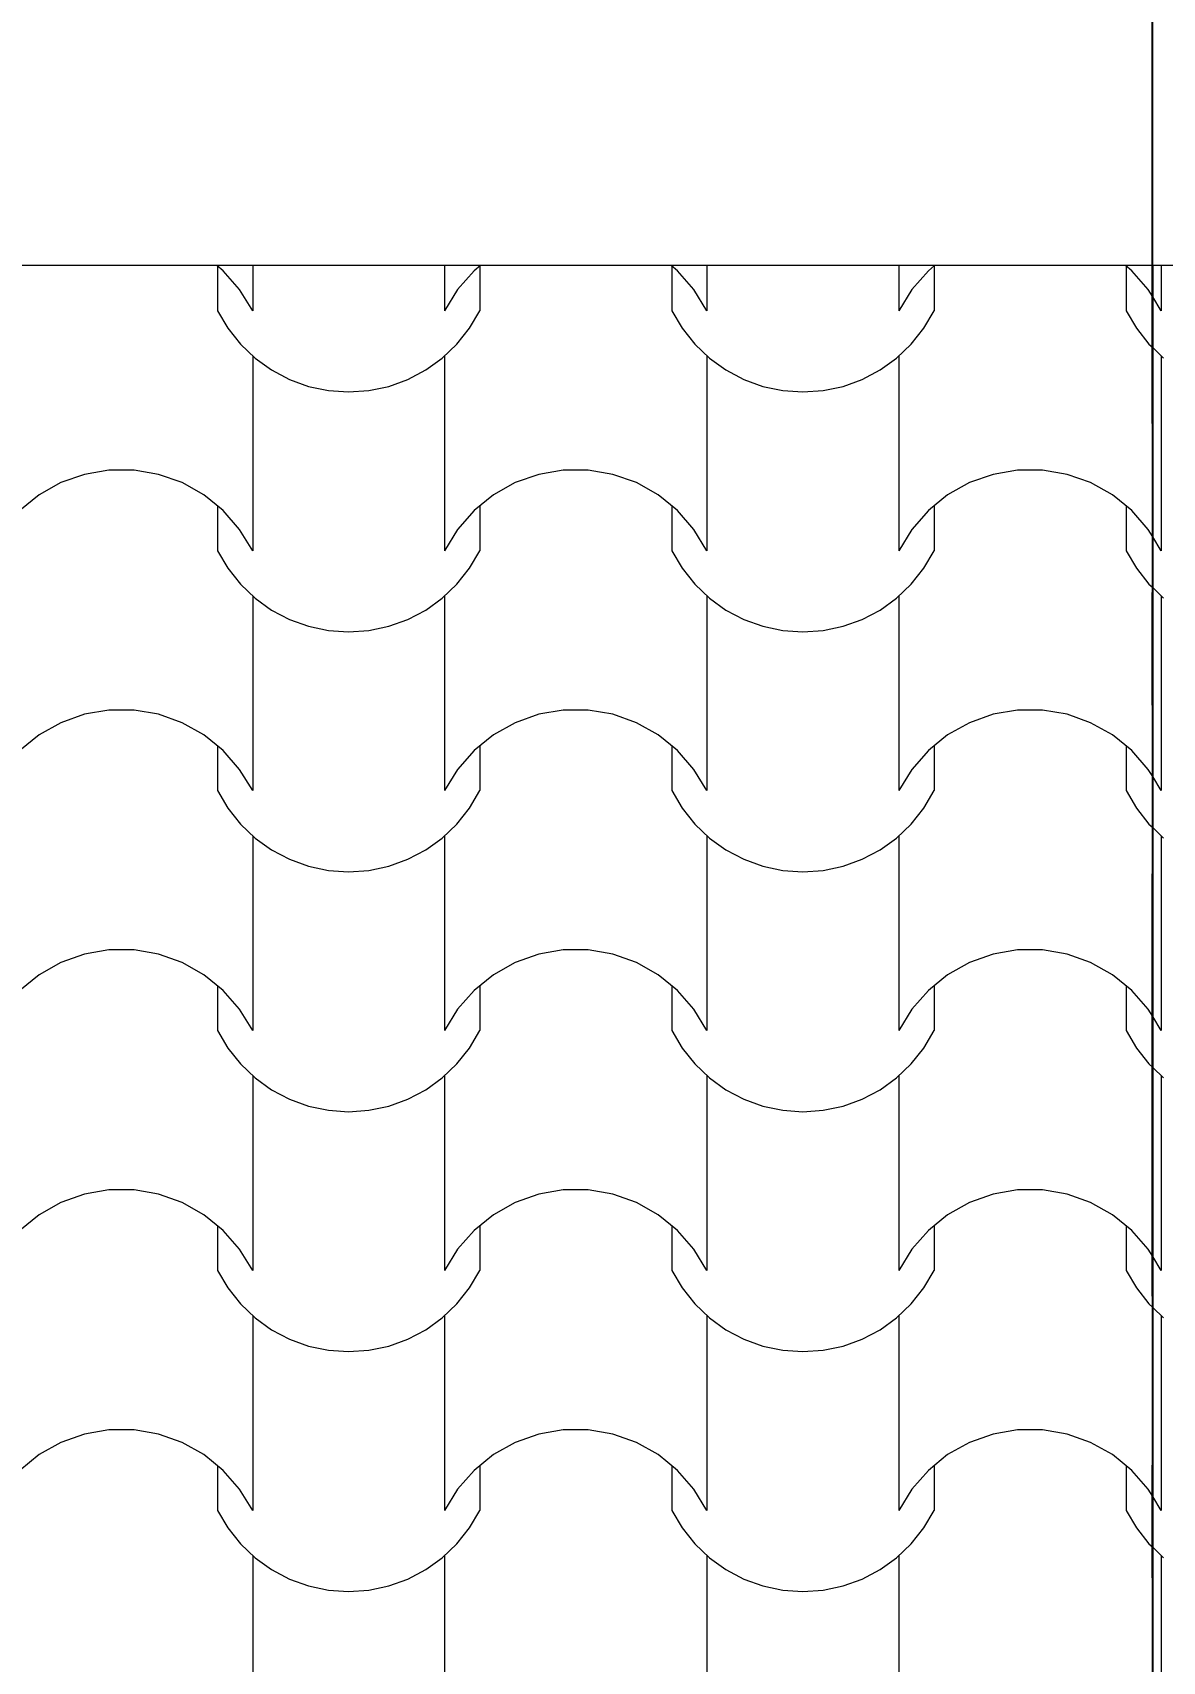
# Model space of a CAD drawing. Header units: millimetres. Extents: x 318905 to 439572, y -5133 to 105868.
# Drawn here: x 360665 to 361372, y 6760 to 7781 of the extents above; entities that cross this region are included whole.
import ezdxf

# ---------------------------------------------------------------- set-up
doc = ezdxf.new("R2010")
doc.units = ezdxf.units.MM
doc.header["$MEASUREMENT"] = 0
doc.linetypes.add('Tiretet', pattern=[546.805537, 264.583325, -105.833328, 70.555556, -105.833328])
for name, color, linetype, lineweight in [('0_Stylo_No__98', 154, 'Continuous', 0), ('2D -  Dessin général_Stylo_No__1', 7, 'Continuous', 5), ('2D -  Dessin général_Stylo_No__141', 1, 'Continuous', 25), ('OMBRES_Stylo_No__1', 7, 'Continuous', 5)]:
    doc.layers.add(name, color=color, linetype=linetype, lineweight=lineweight)
doc.layers.add('OMBRES_Stylo_No__82', color=7, linetype='Continuous', lineweight=13, true_color=0xaaaaaa)
doc.styles.add('STYLE_GENERE_3', font='')
doc.styles.get('STYLE_GENERE_3').set_extended_font_data('Arial')
doc.dimstyles.new('STYLE_GENERE__1', dxfattribs={"dimtxt": 200, "dimasz": 142.5, "dimexe": 0.18, "dimexo": 500, "dimgap": 0.09, "dimtad": 0, "dimtih": 1, "dimtoh": 1, "dimlfac": 0.001, "dimzin": 0, "dimdsep": 46, "dimtxsty": 'STYLE_GENERE_3', "dimblk": 'ARROWHEAD_6', "dimblk1": 'ARROWHEAD_6', "dimblk2": 'ARROWHEAD_6', "dimcen": 0.09, "dimclrd": 154, "dimclre": 154, "dimclrt": 154, "dimazin": 0, "dimtfac": 1, "dimtdec": 4, "dimtmove": 0, "dimatfit": 3, "dimfxl": 0, "dimtolj": 1, "dimtzin": 0, "dimarcsym": 0})

# ---------------------------------------------------------------- blocks, each defined once
blk = doc.blocks.new('*X105')
at = {"layer": 'OMBRES_Stylo_No__82', "linetype": 'Continuous'}
for p, q in [((360784.3, 7631.3), (360780.4, 7634.5)), ((360802.8, 7634.5), (360802.8, 7606.2)), ((360923, 7634.5), (360923, 7606.2)), ((360945.4, 7634.5), (360941.4, 7631.3)), ((361068.8, 7631.3), (361064.9, 7634.5)), ((361087.2, 7634.5), (361087.2, 7606.2)), ((361207.5, 7634.5), (361207.5, 7606.2)), ((361229.8, 7634.5), (361225.9, 7631.3)), ((361353.3, 7631.3), (361349.4, 7634.5)), ((360780.8, 7634.2), (360780.8, 7606.2)), ((360794.6, 7619.5), (360784.3, 7631.3)), ((360941.4, 7631.3), (360931.1, 7619.5)), ((360945, 7634.2), (360945, 7606.2)), ((361065.2, 7634.2), (361065.2, 7606.2)), ((361079.1, 7619.5), (361068.8, 7631.3)), ((361225.9, 7631.3), (361215.6, 7619.5)), ((361229.5, 7634.2), (361229.5, 7606.2)), ((361349.7, 7634.2), (361349.7, 7606.2)), ((361363.6, 7619.5), (361353.3, 7631.3)), ((360802.8, 7606.2), (360794.6, 7619.5)), ((360931.1, 7619.5), (360923, 7606.2)), ((361087.2, 7606.2), (361079.1, 7619.5)), ((361215.6, 7619.5), (361207.5, 7606.2)), ((361366.4, 7615), (361363.6, 7619.5)), ((360780.8, 7606.2), (360787.2, 7595.2)), ((360938.6, 7595.2), (360945, 7606.2)), ((361065.2, 7606.2), (361071.7, 7595.2)), ((361223, 7595.2), (361229.5, 7606.2)), ((361349.7, 7606.2), (361356.2, 7595.2)), ((360787.2, 7595.2), (360795.1, 7585.3)), ((360930.7, 7585.3), (360938.6, 7595.2)), ((361071.7, 7595.2), (361079.6, 7585.3)), ((361215.2, 7585.3), (361223, 7595.2)), ((361356.2, 7595.2), (361364, 7585.3)), ((360795.1, 7585.3), (360804.3, 7576.5)), ((360921.5, 7576.5), (360930.7, 7585.3)), ((361079.6, 7585.3), (361088.8, 7576.5)), ((361206, 7576.5), (361215.2, 7585.3)), ((361364, 7585.3), (361366.4, 7583.1)), ((360802.8, 7577.8), (360802.8, 7516.8)), ((360804.3, 7576.5), (360814.6, 7569.1)), ((360911.2, 7569.1), (360921.5, 7576.5)), ((360923, 7577.8), (360923, 7516.8)), ((361087.2, 7577.8), (361087.2, 7516.8)), ((361088.8, 7576.5), (361099.1, 7569.1)), ((361195.7, 7569.1), (361206, 7576.5)), ((361207.5, 7577.8), (361207.5, 7516.8)), ((360814.6, 7569.1), (360825.8, 7563.1)), ((360825.8, 7563.1), (360837.8, 7558.8)), ((360888, 7558.8), (360899.9, 7563.1)), ((360899.9, 7563.1), (360911.2, 7569.1)), ((361099.1, 7569.1), (361110.3, 7563.1)), ((361110.3, 7563.1), (361122.3, 7558.8)), ((361172.5, 7558.8), (361184.4, 7563.1)), ((361184.4, 7563.1), (361195.7, 7569.1)), ((360837.8, 7558.8), (360850.2, 7556.2)), ((360850.2, 7556.2), (360862.9, 7555.3)), ((360862.9, 7555.3), (360875.6, 7556.2)), ((360875.6, 7556.2), (360888, 7558.8)), ((361122.3, 7558.8), (361134.7, 7556.2)), ((361134.7, 7556.2), (361147.4, 7555.3)), ((361147.4, 7555.3), (361160, 7556.2)), ((361160, 7556.2), (361172.5, 7558.8)), ((360802.8, 7516.8), (360802.8, 7455.8)), ((360923, 7516.8), (360923, 7455.8)), ((361087.2, 7516.8), (361087.2, 7455.8)), ((361207.5, 7516.8), (361207.5, 7455.8)), ((360697.4, 7503.7), (360682.7, 7498.5)), ((360712.8, 7506.3), (360697.4, 7503.7)), ((360720.6, 7506.3), (360712.8, 7506.3)), ((360728.5, 7506.3), (360720.6, 7506.3)), ((360743.9, 7503.7), (360728.5, 7506.3)), ((360758.6, 7498.5), (360743.9, 7503.7)), ((360981.9, 7503.7), (360967.2, 7498.5)), ((360997.3, 7506.3), (360981.9, 7503.7)), ((361005.1, 7506.3), (360997.3, 7506.3)), ((361012.9, 7506.3), (361005.1, 7506.3)), ((361028.3, 7503.7), (361012.9, 7506.3)), ((361043.1, 7498.5), (361028.3, 7503.7)), ((361266.4, 7503.7), (361251.7, 7498.5)), ((361281.8, 7506.3), (361266.4, 7503.7)), ((361289.6, 7506.3), (361281.8, 7506.3)), ((361297.4, 7506.3), (361289.6, 7506.3)), ((361312.8, 7503.7), (361297.4, 7506.3)), ((361327.5, 7498.5), (361312.8, 7503.7)), ((360682.7, 7498.5), (360669.1, 7490.8)), ((360772.2, 7490.8), (360758.6, 7498.5)), ((360967.2, 7498.5), (360953.5, 7490.8)), ((361056.7, 7490.8), (361043.1, 7498.5)), ((361251.7, 7498.5), (361238, 7490.8)), ((361341.2, 7490.8), (361327.5, 7498.5)), ((360669.1, 7490.8), (360656.9, 7481)), ((360784.3, 7481), (360772.2, 7490.8)), ((360780.8, 7483.9), (360780.8, 7455.8)), ((360953.5, 7490.8), (360941.4, 7481)), ((360945, 7483.9), (360945, 7455.8)), ((361068.8, 7481), (361056.7, 7490.8)), ((361065.2, 7483.9), (361065.2, 7455.8)), ((361238, 7490.8), (361225.9, 7481)), ((361229.5, 7483.9), (361229.5, 7455.8)), ((361353.3, 7481), (361341.2, 7490.8)), ((361349.7, 7483.9), (361349.7, 7455.8)), ((360794.6, 7469.2), (360784.3, 7481)), ((360941.4, 7481), (360931.1, 7469.2)), ((361079.1, 7469.2), (361068.8, 7481)), ((361225.9, 7481), (361215.6, 7469.2)), ((361363.6, 7469.2), (361353.3, 7481)), ((360802.8, 7455.8), (360794.6, 7469.2)), ((360931.1, 7469.2), (360923, 7455.8)), ((361087.2, 7455.8), (361079.1, 7469.2)), ((361215.6, 7469.2), (361207.5, 7455.8)), ((361366.4, 7464.6), (361363.6, 7469.2)), ((360780.8, 7455.8), (360787.2, 7444.9)), ((360938.6, 7444.9), (360945, 7455.8)), ((361065.2, 7455.8), (361071.7, 7444.9)), ((361223, 7444.9), (361229.5, 7455.8)), ((361349.7, 7455.8), (361356.2, 7444.9)), ((360787.2, 7444.9), (360795.1, 7434.9)), ((360930.7, 7434.9), (360938.6, 7444.9)), ((361071.7, 7444.9), (361079.6, 7434.9)), ((361215.2, 7434.9), (361223, 7444.9)), ((361356.2, 7444.9), (361364, 7434.9)), ((360795.1, 7434.9), (360804.3, 7426.2)), ((360921.5, 7426.2), (360930.7, 7434.9)), ((361079.6, 7434.9), (361088.8, 7426.2)), ((361206, 7426.2), (361215.2, 7434.9)), ((361364, 7434.9), (361366.4, 7432.7)), ((360802.8, 7427.4), (360802.8, 7366.5)), ((360804.3, 7426.2), (360814.6, 7418.7)), ((360911.2, 7418.7), (360921.5, 7426.2)), ((360923, 7427.4), (360923, 7366.5)), ((361087.2, 7427.4), (361087.2, 7366.5)), ((361088.8, 7426.2), (361099.1, 7418.7)), ((361195.7, 7418.7), (361206, 7426.2)), ((361207.5, 7427.4), (361207.5, 7366.5)), ((360814.6, 7418.7), (360825.8, 7412.8)), ((360825.8, 7412.8), (360837.8, 7408.5)), ((360888, 7408.5), (360899.9, 7412.8)), ((360899.9, 7412.8), (360911.2, 7418.7)), ((361099.1, 7418.7), (361110.3, 7412.8)), ((361110.3, 7412.8), (361122.3, 7408.5)), ((361172.5, 7408.5), (361184.4, 7412.8)), ((361184.4, 7412.8), (361195.7, 7418.7)), ((360837.8, 7408.5), (360850.2, 7405.9)), ((360850.2, 7405.9), (360862.9, 7405)), ((360862.9, 7405), (360875.6, 7405.9)), ((360875.6, 7405.9), (360888, 7408.5)), ((361122.3, 7408.5), (361134.7, 7405.9)), ((361134.7, 7405.9), (361147.4, 7405)), ((361147.4, 7405), (361160, 7405.9)), ((361160, 7405.9), (361172.5, 7408.5)), ((360802.8, 7366.5), (360802.8, 7305.5)), ((360923, 7366.5), (360923, 7305.5)), ((361087.2, 7366.5), (361087.2, 7305.5)), ((361207.5, 7366.5), (361207.5, 7305.5)), ((360697.4, 7353.4), (360682.7, 7348.1)), ((360712.8, 7356), (360697.4, 7353.4)), ((360720.6, 7356), (360712.8, 7356)), ((360728.5, 7356), (360720.6, 7356)), ((360743.9, 7353.4), (360728.5, 7356)), ((360758.6, 7348.1), (360743.9, 7353.4)), ((360981.9, 7353.4), (360967.2, 7348.1)), ((360997.3, 7356), (360981.9, 7353.4)), ((361005.1, 7356), (360997.3, 7356)), ((361012.9, 7356), (361005.1, 7356)), ((361028.3, 7353.4), (361012.9, 7356)), ((361043.1, 7348.1), (361028.3, 7353.4)), ((361266.4, 7353.4), (361251.7, 7348.1)), ((361281.8, 7356), (361266.4, 7353.4)), ((361289.6, 7356), (361281.8, 7356)), ((361297.4, 7356), (361289.6, 7356)), ((361312.8, 7353.4), (361297.4, 7356)), ((361327.5, 7348.1), (361312.8, 7353.4)), ((360669.1, 7340.5), (360656.9, 7330.6)), ((360682.7, 7348.1), (360669.1, 7340.5)), ((360772.2, 7340.5), (360758.6, 7348.1)), ((360784.3, 7330.6), (360772.2, 7340.5)), ((360953.5, 7340.5), (360941.4, 7330.6)), ((360967.2, 7348.1), (360953.5, 7340.5)), ((361056.7, 7340.5), (361043.1, 7348.1)), ((361068.8, 7330.6), (361056.7, 7340.5)), ((361238, 7340.5), (361225.9, 7330.6)), ((361251.7, 7348.1), (361238, 7340.5)), ((361341.2, 7340.5), (361327.5, 7348.1)), ((361353.3, 7330.6), (361341.2, 7340.5)), ((360780.8, 7333.5), (360780.8, 7305.5)), ((360794.6, 7318.8), (360784.3, 7330.6)), ((360941.4, 7330.6), (360931.1, 7318.8)), ((360945, 7333.5), (360945, 7305.5)), ((361065.2, 7333.5), (361065.2, 7305.5)), ((361079.1, 7318.8), (361068.8, 7330.6)), ((361225.9, 7330.6), (361215.6, 7318.8)), ((361229.5, 7333.5), (361229.5, 7305.5)), ((361349.7, 7333.5), (361349.7, 7305.5)), ((361363.6, 7318.8), (361353.3, 7330.6)), ((360802.8, 7305.5), (360794.6, 7318.8)), ((360931.1, 7318.8), (360923, 7305.5)), ((361087.2, 7305.5), (361079.1, 7318.8)), ((361215.6, 7318.8), (361207.5, 7305.5)), ((361366.4, 7314.3), (361363.6, 7318.8)), ((360780.8, 7305.5), (360787.2, 7294.5)), ((360938.6, 7294.5), (360945, 7305.5)), ((361065.2, 7305.5), (361071.7, 7294.5)), ((361223, 7294.5), (361229.5, 7305.5)), ((361349.7, 7305.5), (361356.2, 7294.5)), ((360787.2, 7294.5), (360795.1, 7284.6)), ((360930.7, 7284.6), (360938.6, 7294.5)), ((361071.7, 7294.5), (361079.6, 7284.6)), ((361215.2, 7284.6), (361223, 7294.5)), ((361356.2, 7294.5), (361364, 7284.6)), ((360795.1, 7284.6), (360804.3, 7275.8)), ((360802.8, 7277.1), (360802.8, 7216.1)), ((360921.5, 7275.8), (360930.7, 7284.6)), ((360923, 7277.1), (360923, 7216.1)), ((361079.6, 7284.6), (361088.8, 7275.8)), ((361087.2, 7277.1), (361087.2, 7216.1)), ((361206, 7275.8), (361215.2, 7284.6)), ((361207.5, 7277.1), (361207.5, 7216.1)), ((361364, 7284.6), (361366.4, 7282.4)), ((360804.3, 7275.8), (360814.6, 7268.4)), ((360814.6, 7268.4), (360825.8, 7262.5)), ((360899.9, 7262.5), (360911.2, 7268.4)), ((360911.2, 7268.4), (360921.5, 7275.8)), ((361088.8, 7275.8), (361099.1, 7268.4)), ((361099.1, 7268.4), (361110.3, 7262.5)), ((361184.4, 7262.5), (361195.7, 7268.4)), ((361195.7, 7268.4), (361206, 7275.8)), ((360825.8, 7262.5), (360837.8, 7258.2)), ((360837.8, 7258.2), (360850.2, 7255.5)), ((360875.6, 7255.5), (360888, 7258.2)), ((360888, 7258.2), (360899.9, 7262.5)), ((361110.3, 7262.5), (361122.3, 7258.2)), ((361122.3, 7258.2), (361134.7, 7255.5)), ((361160, 7255.5), (361172.5, 7258.2)), ((361172.5, 7258.2), (361184.4, 7262.5)), ((360850.2, 7255.5), (360862.9, 7254.7)), ((360862.9, 7254.7), (360875.6, 7255.5)), ((361134.7, 7255.5), (361147.4, 7254.7)), ((361147.4, 7254.7), (361160, 7255.5)), ((360802.8, 7216.1), (360802.8, 7155.2)), ((360923, 7216.1), (360923, 7155.2)), ((361087.2, 7216.1), (361087.2, 7155.2)), ((361207.5, 7216.1), (361207.5, 7155.2)), ((360712.8, 7205.7), (360697.4, 7203)), ((360720.6, 7205.7), (360712.8, 7205.7)), ((360728.5, 7205.7), (360720.6, 7205.7)), ((360743.9, 7203), (360728.5, 7205.7)), ((360997.3, 7205.7), (360981.9, 7203)), ((361005.1, 7205.7), (360997.3, 7205.7)), ((361012.9, 7205.7), (361005.1, 7205.7)), ((361028.3, 7203), (361012.9, 7205.7)), ((361281.8, 7205.7), (361266.4, 7203)), ((361289.6, 7205.7), (361281.8, 7205.7)), ((361297.4, 7205.7), (361289.6, 7205.7)), ((361312.8, 7203), (361297.4, 7205.7)), ((360682.7, 7197.8), (360669.1, 7190.1)), ((360697.4, 7203), (360682.7, 7197.8)), ((360758.6, 7197.8), (360743.9, 7203)), ((360772.2, 7190.1), (360758.6, 7197.8)), ((360967.2, 7197.8), (360953.5, 7190.1)), ((360981.9, 7203), (360967.2, 7197.8)), ((361043.1, 7197.8), (361028.3, 7203)), ((361056.7, 7190.1), (361043.1, 7197.8)), ((361251.7, 7197.8), (361238, 7190.1)), ((361266.4, 7203), (361251.7, 7197.8)), ((361327.5, 7197.8), (361312.8, 7203)), ((361341.2, 7190.1), (361327.5, 7197.8)), ((360669.1, 7190.1), (360656.9, 7180.3)), ((360784.3, 7180.3), (360772.2, 7190.1)), ((360953.5, 7190.1), (360941.4, 7180.3)), ((361068.8, 7180.3), (361056.7, 7190.1)), ((361238, 7190.1), (361225.9, 7180.3)), ((361353.3, 7180.3), (361341.2, 7190.1)), ((360780.8, 7183.2), (360780.8, 7155.2)), ((360794.6, 7168.5), (360784.3, 7180.3)), ((360941.4, 7180.3), (360931.1, 7168.5)), ((360945, 7183.2), (360945, 7155.2)), ((361065.2, 7183.2), (361065.2, 7155.2)), ((361079.1, 7168.5), (361068.8, 7180.3)), ((361225.9, 7180.3), (361215.6, 7168.5)), ((361229.5, 7183.2), (361229.5, 7155.2)), ((361349.7, 7183.2), (361349.7, 7155.2)), ((361363.6, 7168.5), (361353.3, 7180.3)), ((360802.8, 7155.2), (360794.6, 7168.5)), ((360931.1, 7168.5), (360923, 7155.2)), ((361087.2, 7155.2), (361079.1, 7168.5)), ((361215.6, 7168.5), (361207.5, 7155.2)), ((361366.4, 7164), (361363.6, 7168.5)), ((360780.8, 7155.2), (360787.2, 7144.2)), ((360938.6, 7144.2), (360945, 7155.2)), ((361065.2, 7155.2), (361071.7, 7144.2)), ((361223, 7144.2), (361229.5, 7155.2)), ((361349.7, 7155.2), (361356.2, 7144.2)), ((360787.2, 7144.2), (360795.1, 7134.3)), ((360795.1, 7134.3), (360804.3, 7125.5)), ((360921.5, 7125.5), (360930.7, 7134.3)), ((360930.7, 7134.3), (360938.6, 7144.2)), ((361071.7, 7144.2), (361079.6, 7134.3)), ((361079.6, 7134.3), (361088.8, 7125.5)), ((361206, 7125.5), (361215.2, 7134.3)), ((361215.2, 7134.3), (361223, 7144.2)), ((361356.2, 7144.2), (361364, 7134.3)), ((361364, 7134.3), (361366.4, 7132.1)), ((360802.8, 7126.8), (360802.8, 7065.8)), ((360804.3, 7125.5), (360814.6, 7118.1)), ((360911.2, 7118.1), (360921.5, 7125.5)), ((360923, 7126.8), (360923, 7065.8)), ((361087.2, 7126.8), (361087.2, 7065.8)), ((361088.8, 7125.5), (361099.1, 7118.1)), ((361195.7, 7118.1), (361206, 7125.5)), ((361207.5, 7126.8), (361207.5, 7065.8)), ((360814.6, 7118.1), (360825.8, 7112.1)), ((360899.9, 7112.1), (360911.2, 7118.1)), ((361099.1, 7118.1), (361110.3, 7112.1)), ((361184.4, 7112.1), (361195.7, 7118.1)), ((360825.8, 7112.1), (360837.8, 7107.8)), ((360837.8, 7107.8), (360850.2, 7105.2)), ((360850.2, 7105.2), (360862.9, 7104.3)), ((360862.9, 7104.3), (360875.6, 7105.2)), ((360875.6, 7105.2), (360888, 7107.8)), ((360888, 7107.8), (360899.9, 7112.1)), ((361110.3, 7112.1), (361122.3, 7107.8)), ((361122.3, 7107.8), (361134.7, 7105.2)), ((361134.7, 7105.2), (361147.4, 7104.3)), ((361147.4, 7104.3), (361160, 7105.2)), ((361160, 7105.2), (361172.5, 7107.8)), ((361172.5, 7107.8), (361184.4, 7112.1)), ((360802.8, 7065.8), (360802.8, 7004.8)), ((360923, 7065.8), (360923, 7004.8)), ((361087.2, 7065.8), (361087.2, 7004.8)), ((361207.5, 7065.8), (361207.5, 7004.8)), ((360697.4, 7052.7), (360682.7, 7047.4)), ((360712.8, 7055.3), (360697.4, 7052.7)), ((360720.6, 7055.3), (360712.8, 7055.3)), ((360728.5, 7055.3), (360720.6, 7055.3)), ((360743.9, 7052.7), (360728.5, 7055.3)), ((360758.6, 7047.4), (360743.9, 7052.7)), ((360981.9, 7052.7), (360967.2, 7047.4)), ((360997.3, 7055.3), (360981.9, 7052.7)), ((361005.1, 7055.3), (360997.3, 7055.3)), ((361012.9, 7055.3), (361005.1, 7055.3)), ((361028.3, 7052.7), (361012.9, 7055.3)), ((361043.1, 7047.4), (361028.3, 7052.7)), ((361266.4, 7052.7), (361251.7, 7047.4)), ((361281.8, 7055.3), (361266.4, 7052.7)), ((361289.6, 7055.3), (361281.8, 7055.3)), ((361297.4, 7055.3), (361289.6, 7055.3)), ((361312.8, 7052.7), (361297.4, 7055.3)), ((361327.5, 7047.4), (361312.8, 7052.7)), ((360682.7, 7047.4), (360669.1, 7039.8)), ((360772.2, 7039.8), (360758.6, 7047.4)), ((360967.2, 7047.4), (360953.5, 7039.8)), ((361056.7, 7039.8), (361043.1, 7047.4)), ((361251.7, 7047.4), (361238, 7039.8)), ((361341.2, 7039.8), (361327.5, 7047.4)), ((360669.1, 7039.8), (360656.9, 7029.9)), ((360784.3, 7029.9), (360772.2, 7039.8)), ((360780.8, 7032.9), (360780.8, 7004.8)), ((360953.5, 7039.8), (360941.4, 7029.9)), ((360945, 7032.9), (360945, 7004.8)), ((361068.8, 7029.9), (361056.7, 7039.8)), ((361065.2, 7032.9), (361065.2, 7004.8)), ((361238, 7039.8), (361225.9, 7029.9)), ((361229.5, 7032.9), (361229.5, 7004.8)), ((361353.3, 7029.9), (361341.2, 7039.8)), ((361349.7, 7032.9), (361349.7, 7004.8)), ((360794.6, 7018.2), (360784.3, 7029.9)), ((360941.4, 7029.9), (360931.1, 7018.2)), ((361079.1, 7018.2), (361068.8, 7029.9)), ((361225.9, 7029.9), (361215.6, 7018.2)), ((361363.6, 7018.2), (361353.3, 7029.9)), ((360802.8, 7004.8), (360794.6, 7018.2)), ((360931.1, 7018.2), (360923, 7004.8)), ((361087.2, 7004.8), (361079.1, 7018.2)), ((361215.6, 7018.2), (361207.5, 7004.8)), ((361366.4, 7013.6), (361363.6, 7018.2)), ((360780.8, 7004.8), (360787.2, 6993.9)), ((360938.6, 6993.9), (360945, 7004.8)), ((361065.2, 7004.8), (361071.7, 6993.9)), ((361223, 6993.9), (361229.5, 7004.8)), ((361349.7, 7004.8), (361356.2, 6993.9)), ((360787.2, 6993.9), (360795.1, 6983.9)), ((360930.7, 6983.9), (360938.6, 6993.9)), ((361071.7, 6993.9), (361079.6, 6983.9)), ((361215.2, 6983.9), (361223, 6993.9)), ((361356.2, 6993.9), (361364, 6983.9)), ((360795.1, 6983.9), (360804.3, 6975.1)), ((360921.5, 6975.1), (360930.7, 6983.9)), ((361079.6, 6983.9), (361088.8, 6975.1)), ((361206, 6975.1), (361215.2, 6983.9)), ((361364, 6983.9), (361366.4, 6981.7)), ((360802.8, 6976.4), (360802.8, 6915.5)), ((360804.3, 6975.1), (360814.6, 6967.7)), ((360911.2, 6967.7), (360921.5, 6975.1)), ((360923, 6976.4), (360923, 6915.5)), ((361087.2, 6976.4), (361087.2, 6915.5)), ((361088.8, 6975.1), (361099.1, 6967.7)), ((361195.7, 6967.7), (361206, 6975.1)), ((361207.5, 6976.4), (361207.5, 6915.5)), ((360814.6, 6967.7), (360825.8, 6961.8)), ((360825.8, 6961.8), (360837.8, 6957.5)), ((360888, 6957.5), (360899.9, 6961.8)), ((360899.9, 6961.8), (360911.2, 6967.7)), ((361099.1, 6967.7), (361110.3, 6961.8)), ((361110.3, 6961.8), (361122.3, 6957.5)), ((361172.5, 6957.5), (361184.4, 6961.8)), ((361184.4, 6961.8), (361195.7, 6967.7)), ((360837.8, 6957.5), (360850.2, 6954.9)), ((360850.2, 6954.9), (360862.9, 6954)), ((360862.9, 6954), (360875.6, 6954.9)), ((360875.6, 6954.9), (360888, 6957.5)), ((361122.3, 6957.5), (361134.7, 6954.9)), ((361134.7, 6954.9), (361147.4, 6954)), ((361147.4, 6954), (361160, 6954.9)), ((361160, 6954.9), (361172.5, 6957.5)), ((360802.8, 6915.5), (360802.8, 6854.5)), ((360923, 6915.5), (360923, 6854.5)), ((361087.2, 6915.5), (361087.2, 6854.5)), ((361207.5, 6915.5), (361207.5, 6854.5)), ((360697.4, 6902.3), (360682.7, 6897.1)), ((360712.8, 6905), (360697.4, 6902.3)), ((360720.6, 6905), (360712.8, 6905)), ((360728.5, 6905), (360720.6, 6905)), ((360743.9, 6902.3), (360728.5, 6905)), ((360758.6, 6897.1), (360743.9, 6902.3)), ((360981.9, 6902.3), (360967.2, 6897.1)), ((360997.3, 6905), (360981.9, 6902.3)), ((361005.1, 6905), (360997.3, 6905)), ((361012.9, 6905), (361005.1, 6905)), ((361028.3, 6902.3), (361012.9, 6905)), ((361043.1, 6897.1), (361028.3, 6902.3)), ((361266.4, 6902.3), (361251.7, 6897.1)), ((361281.8, 6905), (361266.4, 6902.3)), ((361289.6, 6905), (361281.8, 6905)), ((361297.4, 6905), (361289.6, 6905)), ((361312.8, 6902.3), (361297.4, 6905)), ((361327.5, 6897.1), (361312.8, 6902.3)), ((360669.1, 6889.5), (360656.9, 6879.6)), ((360682.7, 6897.1), (360669.1, 6889.5)), ((360772.2, 6889.5), (360758.6, 6897.1)), ((360784.3, 6879.6), (360772.2, 6889.5)), ((360953.5, 6889.5), (360941.4, 6879.6)), ((360967.2, 6897.1), (360953.5, 6889.5)), ((361056.7, 6889.5), (361043.1, 6897.1)), ((361068.8, 6879.6), (361056.7, 6889.5)), ((361238, 6889.5), (361225.9, 6879.6)), ((361251.7, 6897.1), (361238, 6889.5)), ((361341.2, 6889.5), (361327.5, 6897.1)), ((361353.3, 6879.6), (361341.2, 6889.5)), ((360780.8, 6882.5), (360780.8, 6854.5)), ((360794.6, 6867.8), (360784.3, 6879.6)), ((360941.4, 6879.6), (360931.1, 6867.8)), ((360945, 6882.5), (360945, 6854.5)), ((361065.2, 6882.5), (361065.2, 6854.5)), ((361079.1, 6867.8), (361068.8, 6879.6)), ((361225.9, 6879.6), (361215.6, 6867.8)), ((361229.5, 6882.5), (361229.5, 6854.5)), ((361349.7, 6882.5), (361349.7, 6854.5)), ((361363.6, 6867.8), (361353.3, 6879.6)), ((360802.8, 6854.5), (360794.6, 6867.8)), ((360931.1, 6867.8), (360923, 6854.5)), ((361087.2, 6854.5), (361079.1, 6867.8)), ((361215.6, 6867.8), (361207.5, 6854.5)), ((361366.4, 6863.3), (361363.6, 6867.8)), ((360780.8, 6854.5), (360787.2, 6843.5)), ((360938.6, 6843.5), (360945, 6854.5)), ((361065.2, 6854.5), (361071.7, 6843.5)), ((361223, 6843.5), (361229.5, 6854.5)), ((361349.7, 6854.5), (361356.2, 6843.5)), ((360787.2, 6843.5), (360795.1, 6833.6)), ((360930.7, 6833.6), (360938.6, 6843.5)), ((361071.7, 6843.5), (361079.6, 6833.6)), ((361215.2, 6833.6), (361223, 6843.5)), ((361356.2, 6843.5), (361364, 6833.6)), ((360795.1, 6833.6), (360804.3, 6824.8)), ((360921.5, 6824.8), (360930.7, 6833.6)), ((361079.6, 6833.6), (361088.8, 6824.8)), ((361206, 6824.8), (361215.2, 6833.6)), ((361364, 6833.6), (361366.4, 6831.4)), ((360802.8, 6826.1), (360802.8, 6765.1)), ((360804.3, 6824.8), (360814.6, 6817.4)), ((360911.2, 6817.4), (360921.5, 6824.8)), ((360923, 6826.1), (360923, 6765.1)), ((361087.2, 6826.1), (361087.2, 6765.1)), ((361088.8, 6824.8), (361099.1, 6817.4)), ((361195.7, 6817.4), (361206, 6824.8)), ((361207.5, 6826.1), (361207.5, 6765.1)), ((360814.6, 6817.4), (360825.8, 6811.5)), ((360825.8, 6811.5), (360837.8, 6807.2)), ((360888, 6807.2), (360899.9, 6811.5)), ((360899.9, 6811.5), (360911.2, 6817.4)), ((361099.1, 6817.4), (361110.3, 6811.5)), ((361110.3, 6811.5), (361122.3, 6807.2)), ((361172.5, 6807.2), (361184.4, 6811.5)), ((361184.4, 6811.5), (361195.7, 6817.4)), ((360837.8, 6807.2), (360850.2, 6804.5)), ((360850.2, 6804.5), (360862.9, 6803.7)), ((360862.9, 6803.7), (360875.6, 6804.5)), ((360875.6, 6804.5), (360888, 6807.2)), ((361122.3, 6807.2), (361134.7, 6804.5)), ((361134.7, 6804.5), (361147.4, 6803.7)), ((361147.4, 6803.7), (361160, 6804.5)), ((361160, 6804.5), (361172.5, 6807.2)), ((360802.8, 6765.1), (360802.8, 6704.2)), ((360923, 6765.1), (360923, 6704.2)), ((361087.2, 6765.1), (361087.2, 6704.2)), ((361207.5, 6765.1), (361207.5, 6704.2))]:
    blk.add_line(p, q, dxfattribs=at)
blk = doc.blocks.new('Hachure_25', base_point=(0, 4000))
at = {"layer": 'OMBRES_Stylo_No__1', "linetype": 'Continuous'}
for p, q in [((361366.4, 7634.5), (354049.4, 7634.5)), ((361366.4, 5823), (361366.4, 7634.5))]:
    blk.add_line(p, q, dxfattribs=at)
at = {"layer": 'OMBRES_Stylo_No__82', "linetype": 'Continuous'}
blk.add_blockref('*X105', (0, 0), dxfattribs=at)
blk = doc.blocks.new('*X107')
at = {"layer": 'OMBRES_Stylo_No__82', "linetype": 'Continuous'}
for p, q in [((361371.7, 7634.5), (361371.7, 7606.2)), ((361371.7, 7606.2), (361366.4, 7615)), ((361366.4, 7583.1), (361373.2, 7576.5)), ((361371.7, 7577.8), (361371.7, 7516.8)), ((361371.7, 7516.8), (361371.7, 7455.8)), ((361371.7, 7455.8), (361366.4, 7464.6)), ((361366.4, 7432.7), (361373.2, 7426.2)), ((361371.7, 7427.4), (361371.7, 7366.5)), ((361371.7, 7366.5), (361371.7, 7305.5)), ((361371.7, 7305.5), (361366.4, 7314.3)), ((361366.4, 7282.4), (361373.2, 7275.8)), ((361371.7, 7277.1), (361371.7, 7216.1)), ((361371.7, 7216.1), (361371.7, 7155.2)), ((361371.7, 7155.2), (361366.4, 7164)), ((361366.4, 7132.1), (361373.2, 7125.5)), ((361371.7, 7126.8), (361371.7, 7065.8)), ((361371.7, 7065.8), (361371.7, 7004.8)), ((361371.7, 7004.8), (361366.4, 7013.6)), ((361366.4, 6981.7), (361373.2, 6975.1)), ((361371.7, 6976.4), (361371.7, 6915.5)), ((361371.7, 6915.5), (361371.7, 6854.5)), ((361371.7, 6854.5), (361366.4, 6863.3)), ((361366.4, 6831.4), (361373.2, 6824.8)), ((361371.7, 6826.1), (361371.7, 6765.1)), ((361371.7, 6765.1), (361371.7, 6704.2))]:
    blk.add_line(p, q, dxfattribs=at)
blk = doc.blocks.new('Hachure_26', base_point=(0, 4000))
at = {"layer": 'OMBRES_Stylo_No__1', "linetype": 'Continuous'}
for p, q in [((361366.4, 7634.5), (361366.4, 5823)), ((369844.5, 7634.5), (361366.4, 7634.5))]:
    blk.add_line(p, q, dxfattribs=at)
at = {"layer": 'OMBRES_Stylo_No__82', "linetype": 'Continuous'}
blk.add_blockref('*X107', (0, 0), dxfattribs=at)
blk = doc.blocks.new('*D124')
at = {"layer": '0_Stylo_No__98', "linetype": 'Continuous'}
for p, q in [((352187.7, 7634.5), (352187.7, 7747)), ((352262.7, 7559.5), (352112.7, 7709.5)), ((352687.7, 7634.5), (352047.1, 7634.5)), ((352187.7, 3678.3), (352187.7, 7634.5)), ((352187.7, -552.4), (352187.7, 3403.7)), ((352112.7, -477.4), (352262.7, -627.4)), ((352328.3, -552.4), (351687.7, -552.4)), ((352187.7, -664.9), (352187.7, -552.4))]:
    blk.add_line(p, q, dxfattribs=at)
at = {"layer": '0_Stylo_No__98', "insert": (351920.8, 3441), "char_height": 200, "attachment_point": 7, "style": 'STYLE_GENERE_3'}
blk.add_mtext('\\A1;{\\pql;\\fArial|b0|i0|c0|p34;8,19}', dxfattribs=at)
blk = doc.blocks.new('ARROWHEAD_6')
at = {"color": 0, "linetype": 'Continuous', "lineweight": 0}
for p, q in [((-0.5, -0.5), (0.5, 0.5)), ((0, 0), (-1, 0))]:
    blk.add_line(p, q, dxfattribs=at)

msp = doc.modelspace()

# ---------------------------------------------------------------- linework, layer by layer
at = {"layer": '2D -  Dessin général_Stylo_No__1', "linetype": 'Continuous'}
for p, q in [((369844.465, 7634.463), (354049.368, 7634.516)), ((361366.352, -666.568), (361366.352, 7634.492))]:
    msp.add_line(p, q, dxfattribs=at)
at = {"layer": '2D -  Dessin général_Stylo_No__141', "linetype": 'Tiretet', "flags": 128}
msp.add_lwpolyline([(361366.352, -666.568), (361366.352, 9051.172)], dxfattribs=at)

# ---------------------------------------------------------------- block references
at = {"layer": 'OMBRES_Stylo_No__82', "linetype": 'Continuous'}
for name in ['Hachure_25', 'Hachure_26']:
    msp.add_blockref(name, (0, 4000), dxfattribs=at)

# ---------------------------------------------------------------- dimensions: what is measured, and where the dimension line sits
at = {"color": 154, "linetype": 'Continuous', "lineweight": 0}
dim = msp.add_linear_dim(base=(352187.679, 7634.463), p1=(352187.679, -552.434), p2=(369844.465, 7634.463), angle=90, dimstyle='STYLE_GENERE__1', dxfattribs=at)
dim.commit()
dim.dimension.update_dxf_attribs({"geometry": '*D124', "text_midpoint": (352215.877, 3541.014), "dimtype": 160})

doc.saveas('drawing.dxf')
